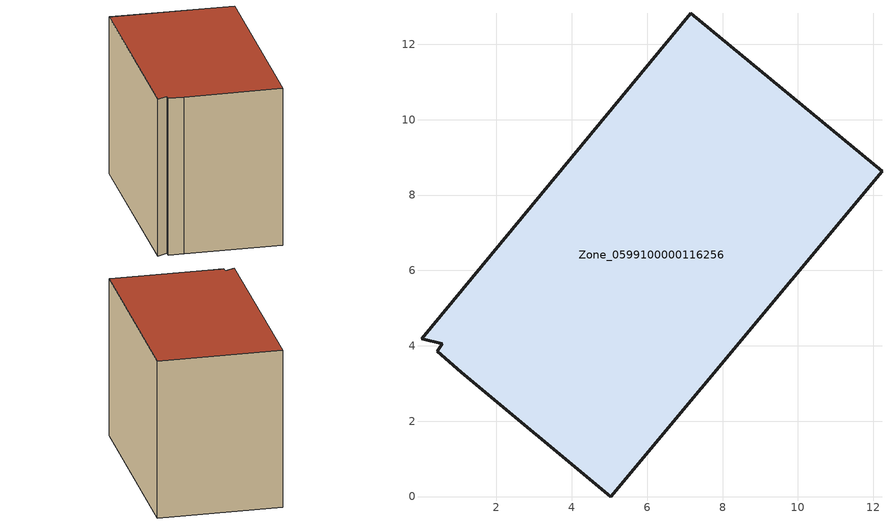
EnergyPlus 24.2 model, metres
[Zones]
Zone_0599100000116256
 floor ground (C_G): 0.43,3.85 0.57,4.05 0.01,4.19 7.16,12.82 12.23,8.62 5.03,0 1.07,3.29 z0
 wall outside (C_F): 12.23,8.62 7.16,12.82 0.01,4.19 0.57,4.05 0.43,3.85 1.07,3.29 5.03,0 12.23,8.62 z0:8.66
 roof outside (C_R): 0.57,4.05 0.43,3.85 1.07,3.29 5.03,0 12.23,8.62 7.16,12.82 0.01,4.19 z8.66
[BUILDING]
Pand.0599100000116256: North Axis=0; Terrain=City; Loads Convergence Tolerance Value=0.04; Temperature Convergence Tolerance Value=0.4; Solar Distribution=FullExterior; Maximum Number of Warmup Days=25; Minimum Number of Warmup Days=1
[Site:Location]
Rotterdam.The.Hague.AP_ZH_NLD Design_Conditions: Latitude=51.96; Longitude=4.45; Time Zone=1; Elevation=-4.5
[SITE:GROUNDTEMPERATURE:BUILDINGSURFACE]
18, 18, 18, 18, 18, 18, 18, 18, 18, 18, 18, 18
[MATERIAL] Thermal Absorptance=0.9; Solar Absorptance=0.7; Visible Absorptance=0.7
Name | Roughness | Thickness | Conductivity | Density | Specific Heat
G.TI.1946-1964 | MediumSmooth | 0.15 | 1 | 540 | 1210
F.TI.1946-1964 | Rough | 0.3 | 0.857143 | 1920 | 840
R.TI.1946-1964 | MediumRough | 0.2 | 0.277778 | 1500 | 1000
[CONSTRUCTION]
C_G: G.TI.1946-1964
C_F: F.TI.1946-1964
C_R: R.TI.1946-1964
[ZONE]
Zone_0599100000116256: Type=1; Multiplier=1; Ceiling Height=Autocalculate; Volume=Autocalculate; Floor Area=autocalculate; Part of Total Floor Area=Yes
[ZONEINFILTRATION:DESIGNFLOWRATE]
Infil_Zone_0599100000116256: Zone or ZoneList or Space or SpaceList=Zone_0599100000116256; Schedule=AlwaysOn; Design Flow Rate Calculation Method=Flow/Area; Flow Rate per Floor Area=0.003; Constant Term Coefficient=1; Temperature Term Coefficient=0; Velocity Term Coefficient=0; Velocity Squared Term Coefficient=0
[HVACTEMPLATE:ZONE:IDEALLOADSAIRSYSTEM]
Zone_0599100000116256: Maximum Heating Supply Air Temperature=50; Minimum Cooling Supply Air Temperature=13; Maximum Heating Supply Air Humidity Ratio=0.0156; Minimum Cooling Supply Air Humidity Ratio=0.0077; Heating Limit=NoLimit; Cooling Limit=NoLimit; Dehumidification Control Type=ConstantSensibleHeatRatio; Cooling Sensible Heat Ratio=0.7; Dehumidification Setpoint=60; Humidification Control Type=None; Humidification Setpoint=30; Outdoor Air Method=None; Outdoor Air Flow Rate per Person=0.00944; Outdoor Air Flow Rate per Zone Floor Area=0; Outdoor Air Flow Rate per Zone=0; Demand Controlled Ventilation Type=None; Outdoor Air Economizer Type=NoEconomizer; Heat Recovery Type=None; Sensible Heat Recovery Effectiveness=0.7; Latent Heat Recovery Effectiveness=0.65
[ZONECONTROL:THERMOSTAT]
ThermostatControl_Zone_0599100000116256: Zone or ZoneList=Zone_0599100000116256; Control Type Schedule=DualSetpointControlType; Control 1=Thermostat_Zone_0599100000116256; Temperature Difference Between Cutout And Setpoint=0
[THERMOSTATSETPOINT:DUALSETPOINT]
Thermostat_Zone_0599100000116256: Heating Setpoint Temperature Schedule=HeatingSetpoint_Zone_0599100000116256; Cooling Setpoint Temperature Schedule=CoolingSetpoint_Zone_0599100000116256
[SCHEDULE:COMPACT]
HeatingSetpoint_Zone_0599100000116256: Through: 12/31, For: AllDays, Until: 24:00, 21
CoolingSetpoint_Zone_0599100000116256: Through: 12/31, For: AllDays, Until: 24:00, 24
DualSetpointControlType: Through: 12/31, For: AllDays, Until: 24:00, 4
AlwaysOn: Through: 12/31, For: AllDays, Until: 24:00, 1
